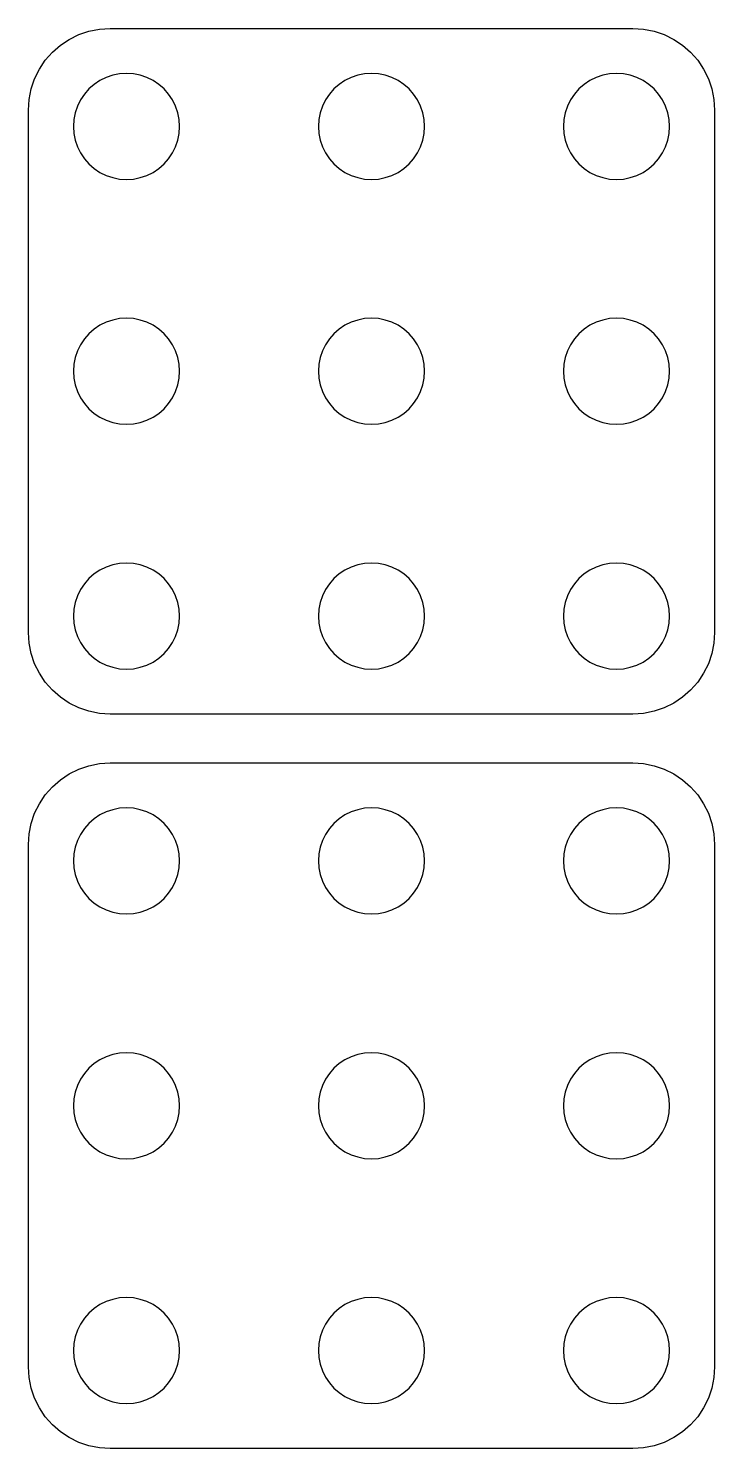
# Model space of a CAD drawing. Header units: metres. Extents: x -105 to 105, y -149 to 149.
# Drawn here: x -51 to -9, y -6 to 81 of the extents above; entities that cross this region are included whole.
import ezdxf

# ---------------------------------------------------------------- set-up
doc = ezdxf.new("R2010")
doc.units = ezdxf.units.M

msp = doc.modelspace()

# ---------------------------------------------------------------- linework, layer by layer
for p, q in [((-47.2991, 80.8346), (-46.6576, 80.9622)), ((-46.6576, 80.9622), (-46.005, 81.005)), ((-46.005, 81.005), (-13.995, 81.005)), ((-13.995, 81.005), (-13.3424, 80.9622)), ((-13.3424, 80.9622), (-12.7009, 80.8346)), ((-49.0488, 79.9718), (-48.505, 80.3351)), ((-48.505, 80.3351), (-47.9184, 80.6244)), ((-47.9184, 80.6244), (-47.2991, 80.8346)), ((-12.7009, 80.8346), (-12.0816, 80.6244)), ((-12.0816, 80.6244), (-11.495, 80.3351)), ((-11.495, 80.3351), (-10.9512, 79.9718)), ((-49.9718, 79.0488), (-49.5405, 79.5405)), ((-49.5405, 79.5405), (-49.0488, 79.9718)), ((-10.9512, 79.9718), (-10.4595, 79.5405)), ((-10.4595, 79.5405), (-10.0282, 79.0488)), ((-50.6244, 77.9184), (-50.3351, 78.505)), ((-50.3351, 78.505), (-49.9718, 79.0488)), ((-10.0282, 79.0488), (-9.66489, 78.505)), ((-9.66489, 78.505), (-9.37561, 77.9184)), ((-50.8346, 77.2991), (-50.6244, 77.9184)), ((-46.9785, 77.5784), (-47.2981, 77.2981)), ((-46.625, 77.8146), (-46.9785, 77.5784)), ((-46.2437, 78.0026), (-46.625, 77.8146)), ((-45.8412, 78.1393), (-46.2437, 78.0026)), ((-45.4242, 78.2222), (-45.8412, 78.1393)), ((-45, 78.25), (-45.4242, 78.2222)), ((-44.5758, 78.2222), (-45, 78.25)), ((-44.1588, 78.1393), (-44.5758, 78.2222)), ((-43.7563, 78.0026), (-44.1588, 78.1393)), ((-43.375, 77.8146), (-43.7563, 78.0026)), ((-43.0215, 77.5784), (-43.375, 77.8146)), ((-42.7019, 77.2981), (-43.0215, 77.5784)), ((-31.9785, 77.5784), (-32.2981, 77.2981)), ((-31.625, 77.8146), (-31.9785, 77.5784)), ((-31.2437, 78.0026), (-31.625, 77.8146)), ((-30.8412, 78.1393), (-31.2437, 78.0026)), ((-30.4242, 78.2222), (-30.8412, 78.1393)), ((-30, 78.25), (-30.4242, 78.2222)), ((-29.5758, 78.2222), (-30, 78.25)), ((-29.1588, 78.1393), (-29.5758, 78.2222)), ((-28.7563, 78.0026), (-29.1588, 78.1393)), ((-28.375, 77.8146), (-28.7563, 78.0026)), ((-28.0215, 77.5784), (-28.375, 77.8146)), ((-27.7019, 77.2981), (-28.0215, 77.5784)), ((-16.9785, 77.5784), (-17.2981, 77.2981)), ((-16.625, 77.8146), (-16.9785, 77.5784)), ((-16.2437, 78.0026), (-16.625, 77.8146)), ((-15.8412, 78.1393), (-16.2437, 78.0026)), ((-15.4242, 78.2222), (-15.8412, 78.1393)), ((-15, 78.25), (-15.4242, 78.2222)), ((-14.5758, 78.2222), (-15, 78.25)), ((-14.1588, 78.1393), (-14.5758, 78.2222)), ((-13.7563, 78.0026), (-14.1588, 78.1393)), ((-13.375, 77.8146), (-13.7563, 78.0026)), ((-13.0215, 77.5784), (-13.375, 77.8146)), ((-12.7019, 77.2981), (-13.0215, 77.5784)), ((-9.37561, 77.9184), (-9.16537, 77.2991)), ((-51.005, 76.005), (-50.9622, 76.6576)), ((-50.9622, 76.6576), (-50.8346, 77.2991)), ((-47.8146, 76.625), (-48.0026, 76.2437)), ((-47.5784, 76.9785), (-47.8146, 76.625)), ((-47.2981, 77.2981), (-47.5784, 76.9785)), ((-42.4216, 76.9785), (-42.7019, 77.2981)), ((-42.1854, 76.625), (-42.4216, 76.9785)), ((-41.9974, 76.2437), (-42.1854, 76.625)), ((-32.8146, 76.625), (-33.0026, 76.2437)), ((-32.5784, 76.9785), (-32.8146, 76.625)), ((-32.2981, 77.2981), (-32.5784, 76.9785)), ((-27.4216, 76.9785), (-27.7019, 77.2981)), ((-27.1854, 76.625), (-27.4216, 76.9785)), ((-26.9974, 76.2437), (-27.1854, 76.625)), ((-17.8146, 76.625), (-18.0026, 76.2437)), ((-17.5784, 76.9785), (-17.8146, 76.625)), ((-17.2981, 77.2981), (-17.5784, 76.9785)), ((-12.4216, 76.9785), (-12.7019, 77.2981)), ((-12.1854, 76.625), (-12.4216, 76.9785)), ((-11.9974, 76.2437), (-12.1854, 76.625)), ((-9.16537, 77.2991), (-9.03778, 76.6576)), ((-9.03778, 76.6576), (-8.99501, 76.005)), ((-51.005, 43.995), (-51.005, 76.005)), ((-48.1393, 75.8412), (-48.2222, 75.4242)), ((-48.0026, 76.2437), (-48.1393, 75.8412)), ((-41.8607, 75.8412), (-41.9974, 76.2437)), ((-41.7778, 75.4242), (-41.8607, 75.8412)), ((-33.1393, 75.8412), (-33.2222, 75.4242)), ((-33.0026, 76.2437), (-33.1393, 75.8412)), ((-26.8607, 75.8412), (-26.9974, 76.2437)), ((-26.7778, 75.4242), (-26.8607, 75.8412)), ((-18.1393, 75.8412), (-18.2222, 75.4242)), ((-18.0026, 76.2437), (-18.1393, 75.8412)), ((-11.8607, 75.8412), (-11.9974, 76.2437)), ((-11.7778, 75.4242), (-11.8607, 75.8412)), ((-8.99501, 76.005), (-8.99501, 43.995)), ((-48.2222, 75.4242), (-48.25, 75)), ((-48.25, 75), (-48.2222, 74.5758)), ((-41.75, 75), (-41.7778, 75.4242)), ((-41.7778, 74.5758), (-41.75, 75)), ((-33.2222, 75.4242), (-33.25, 75)), ((-33.25, 75), (-33.2222, 74.5758)), ((-26.75, 75), (-26.7778, 75.4242)), ((-26.7778, 74.5758), (-26.75, 75)), ((-18.2222, 75.4242), (-18.25, 75)), ((-18.25, 75), (-18.2222, 74.5758)), ((-11.75, 75), (-11.7778, 75.4242)), ((-11.7778, 74.5758), (-11.75, 75)), ((-48.2222, 74.5758), (-48.1393, 74.1588)), ((-48.1393, 74.1588), (-48.0026, 73.7563)), ((-41.9974, 73.7563), (-41.8607, 74.1588)), ((-41.8607, 74.1588), (-41.7778, 74.5758)), ((-33.2222, 74.5758), (-33.1393, 74.1588)), ((-33.1393, 74.1588), (-33.0026, 73.7563)), ((-26.9974, 73.7563), (-26.8607, 74.1588)), ((-26.8607, 74.1588), (-26.7778, 74.5758)), ((-18.2222, 74.5758), (-18.1393, 74.1588)), ((-18.1393, 74.1588), (-18.0026, 73.7563)), ((-11.9974, 73.7563), (-11.8607, 74.1588)), ((-11.8607, 74.1588), (-11.7778, 74.5758)), ((-48.0026, 73.7563), (-47.8146, 73.375)), ((-47.8146, 73.375), (-47.5784, 73.0215)), ((-42.4216, 73.0215), (-42.1854, 73.375)), ((-42.1854, 73.375), (-41.9974, 73.7563)), ((-33.0026, 73.7563), (-32.8146, 73.375)), ((-32.8146, 73.375), (-32.5784, 73.0215)), ((-27.4216, 73.0215), (-27.1854, 73.375)), ((-27.1854, 73.375), (-26.9974, 73.7563)), ((-18.0026, 73.7563), (-17.8146, 73.375)), ((-17.8146, 73.375), (-17.5784, 73.0215)), ((-12.4216, 73.0215), (-12.1854, 73.375)), ((-12.1854, 73.375), (-11.9974, 73.7563)), ((-47.5784, 73.0215), (-47.2981, 72.7019)), ((-47.2981, 72.7019), (-46.9785, 72.4216)), ((-46.9785, 72.4216), (-46.625, 72.1854)), ((-43.375, 72.1854), (-43.0215, 72.4216)), ((-43.0215, 72.4216), (-42.7019, 72.7019)), ((-42.7019, 72.7019), (-42.4216, 73.0215)), ((-32.5784, 73.0215), (-32.2981, 72.7019)), ((-32.2981, 72.7019), (-31.9785, 72.4216)), ((-31.9785, 72.4216), (-31.625, 72.1854)), ((-28.375, 72.1854), (-28.0215, 72.4216)), ((-28.0215, 72.4216), (-27.7019, 72.7019)), ((-27.7019, 72.7019), (-27.4216, 73.0215)), ((-17.5784, 73.0215), (-17.2981, 72.7019)), ((-17.2981, 72.7019), (-16.9785, 72.4216)), ((-16.9785, 72.4216), (-16.625, 72.1854)), ((-13.375, 72.1854), (-13.0215, 72.4216)), ((-13.0215, 72.4216), (-12.7019, 72.7019)), ((-12.7019, 72.7019), (-12.4216, 73.0215)), ((-46.625, 72.1854), (-46.2437, 71.9974)), ((-46.2437, 71.9974), (-45.8412, 71.8607)), ((-45.8412, 71.8607), (-45.4242, 71.7778)), ((-45.4242, 71.7778), (-45, 71.75)), ((-45, 71.75), (-44.5758, 71.7778)), ((-44.5758, 71.7778), (-44.1588, 71.8607)), ((-44.1588, 71.8607), (-43.7563, 71.9974)), ((-43.7563, 71.9974), (-43.375, 72.1854)), ((-31.625, 72.1854), (-31.2437, 71.9974)), ((-31.2437, 71.9974), (-30.8412, 71.8607)), ((-30.8412, 71.8607), (-30.4242, 71.7778)), ((-30.4242, 71.7778), (-30, 71.75)), ((-30, 71.75), (-29.5758, 71.7778)), ((-29.5758, 71.7778), (-29.1588, 71.8607)), ((-29.1588, 71.8607), (-28.7563, 71.9974)), ((-28.7563, 71.9974), (-28.375, 72.1854)), ((-16.625, 72.1854), (-16.2437, 71.9974)), ((-16.2437, 71.9974), (-15.8412, 71.8607)), ((-15.8412, 71.8607), (-15.4242, 71.7778)), ((-15.4242, 71.7778), (-15, 71.75)), ((-15, 71.75), (-14.5758, 71.7778)), ((-14.5758, 71.7778), (-14.1588, 71.8607)), ((-14.1588, 71.8607), (-13.7563, 71.9974)), ((-13.7563, 71.9974), (-13.375, 72.1854)), ((-46.625, 62.8146), (-46.9785, 62.5784)), ((-46.2437, 63.0026), (-46.625, 62.8146)), ((-45.8412, 63.1393), (-46.2437, 63.0026)), ((-45.4242, 63.2222), (-45.8412, 63.1393)), ((-45, 63.25), (-45.4242, 63.2222)), ((-44.5758, 63.2222), (-45, 63.25)), ((-44.1588, 63.1393), (-44.5758, 63.2222)), ((-43.7563, 63.0026), (-44.1588, 63.1393)), ((-43.375, 62.8146), (-43.7563, 63.0026)), ((-43.0215, 62.5784), (-43.375, 62.8146)), ((-31.625, 62.8146), (-31.9785, 62.5784)), ((-31.2437, 63.0026), (-31.625, 62.8146)), ((-30.8412, 63.1393), (-31.2437, 63.0026)), ((-30.4242, 63.2222), (-30.8412, 63.1393)), ((-30, 63.25), (-30.4242, 63.2222)), ((-29.5758, 63.2222), (-30, 63.25)), ((-29.1588, 63.1393), (-29.5758, 63.2222)), ((-28.7563, 63.0026), (-29.1588, 63.1393)), ((-28.375, 62.8146), (-28.7563, 63.0026)), ((-28.0215, 62.5784), (-28.375, 62.8146)), ((-16.625, 62.8146), (-16.9785, 62.5784)), ((-16.2437, 63.0026), (-16.625, 62.8146)), ((-15.8412, 63.1393), (-16.2437, 63.0026)), ((-15.4242, 63.2222), (-15.8412, 63.1393)), ((-15, 63.25), (-15.4242, 63.2222)), ((-14.5758, 63.2222), (-15, 63.25)), ((-14.1588, 63.1393), (-14.5758, 63.2222)), ((-13.7563, 63.0026), (-14.1588, 63.1393)), ((-13.375, 62.8146), (-13.7563, 63.0026)), ((-13.0215, 62.5784), (-13.375, 62.8146)), ((-47.5784, 61.9785), (-47.8146, 61.625)), ((-47.2981, 62.2981), (-47.5784, 61.9785)), ((-46.9785, 62.5784), (-47.2981, 62.2981)), ((-42.7019, 62.2981), (-43.0215, 62.5784)), ((-42.4216, 61.9785), (-42.7019, 62.2981)), ((-42.1854, 61.625), (-42.4216, 61.9785)), ((-32.5784, 61.9785), (-32.8146, 61.625)), ((-32.2981, 62.2981), (-32.5784, 61.9785)), ((-31.9785, 62.5784), (-32.2981, 62.2981)), ((-27.7019, 62.2981), (-28.0215, 62.5784)), ((-27.4216, 61.9785), (-27.7019, 62.2981)), ((-27.1854, 61.625), (-27.4216, 61.9785)), ((-17.5784, 61.9785), (-17.8146, 61.625)), ((-17.2981, 62.2981), (-17.5784, 61.9785)), ((-16.9785, 62.5784), (-17.2981, 62.2981)), ((-12.7019, 62.2981), (-13.0215, 62.5784)), ((-12.4216, 61.9785), (-12.7019, 62.2981)), ((-12.1854, 61.625), (-12.4216, 61.9785)), ((-48.0026, 61.2437), (-48.1393, 60.8412)), ((-47.8146, 61.625), (-48.0026, 61.2437)), ((-41.9974, 61.2437), (-42.1854, 61.625)), ((-41.8607, 60.8412), (-41.9974, 61.2437)), ((-33.0026, 61.2437), (-33.1393, 60.8412)), ((-32.8146, 61.625), (-33.0026, 61.2437)), ((-26.9974, 61.2437), (-27.1854, 61.625)), ((-26.8607, 60.8412), (-26.9974, 61.2437)), ((-18.0026, 61.2437), (-18.1393, 60.8412)), ((-17.8146, 61.625), (-18.0026, 61.2437)), ((-11.9974, 61.2437), (-12.1854, 61.625)), ((-11.8607, 60.8412), (-11.9974, 61.2437)), ((-48.2222, 60.4242), (-48.25, 60)), ((-48.1393, 60.8412), (-48.2222, 60.4242)), ((-41.7778, 60.4242), (-41.8607, 60.8412)), ((-41.75, 60), (-41.7778, 60.4242)), ((-33.2222, 60.4242), (-33.25, 60)), ((-33.1393, 60.8412), (-33.2222, 60.4242)), ((-26.7778, 60.4242), (-26.8607, 60.8412)), ((-26.75, 60), (-26.7778, 60.4242)), ((-18.2222, 60.4242), (-18.25, 60)), ((-18.1393, 60.8412), (-18.2222, 60.4242)), ((-11.7778, 60.4242), (-11.8607, 60.8412)), ((-11.75, 60), (-11.7778, 60.4242)), ((-48.25, 60), (-48.2222, 59.5758)), ((-48.2222, 59.5758), (-48.1393, 59.1588)), ((-41.8607, 59.1588), (-41.7778, 59.5758)), ((-41.7778, 59.5758), (-41.75, 60)), ((-33.25, 60), (-33.2222, 59.5758)), ((-33.2222, 59.5758), (-33.1393, 59.1588)), ((-26.8607, 59.1588), (-26.7778, 59.5758)), ((-26.7778, 59.5758), (-26.75, 60)), ((-18.25, 60), (-18.2222, 59.5758)), ((-18.2222, 59.5758), (-18.1393, 59.1588)), ((-11.8607, 59.1588), (-11.7778, 59.5758)), ((-11.7778, 59.5758), (-11.75, 60)), ((-48.1393, 59.1588), (-48.0026, 58.7563)), ((-48.0026, 58.7563), (-47.8146, 58.375)), ((-47.8146, 58.375), (-47.5784, 58.0215)), ((-42.4216, 58.0215), (-42.1854, 58.375)), ((-42.1854, 58.375), (-41.9974, 58.7563)), ((-41.9974, 58.7563), (-41.8607, 59.1588)), ((-33.1393, 59.1588), (-33.0026, 58.7563)), ((-33.0026, 58.7563), (-32.8146, 58.375)), ((-32.8146, 58.375), (-32.5784, 58.0215)), ((-27.4216, 58.0215), (-27.1854, 58.375)), ((-27.1854, 58.375), (-26.9974, 58.7563)), ((-26.9974, 58.7563), (-26.8607, 59.1588)), ((-18.1393, 59.1588), (-18.0026, 58.7563)), ((-18.0026, 58.7563), (-17.8146, 58.375)), ((-17.8146, 58.375), (-17.5784, 58.0215)), ((-12.4216, 58.0215), (-12.1854, 58.375)), ((-12.1854, 58.375), (-11.9974, 58.7563)), ((-11.9974, 58.7563), (-11.8607, 59.1588)), ((-47.5784, 58.0215), (-47.2981, 57.7019)), ((-47.2981, 57.7019), (-46.9785, 57.4216)), ((-43.0215, 57.4216), (-42.7019, 57.7019)), ((-42.7019, 57.7019), (-42.4216, 58.0215)), ((-32.5784, 58.0215), (-32.2981, 57.7019)), ((-32.2981, 57.7019), (-31.9785, 57.4216)), ((-28.0215, 57.4216), (-27.7019, 57.7019)), ((-27.7019, 57.7019), (-27.4216, 58.0215)), ((-17.5784, 58.0215), (-17.2981, 57.7019)), ((-17.2981, 57.7019), (-16.9785, 57.4216)), ((-13.0215, 57.4216), (-12.7019, 57.7019)), ((-12.7019, 57.7019), (-12.4216, 58.0215)), ((-46.9785, 57.4216), (-46.625, 57.1854)), ((-46.625, 57.1854), (-46.2437, 56.9974)), ((-46.2437, 56.9974), (-45.8412, 56.8607)), ((-45.8412, 56.8607), (-45.4242, 56.7778)), ((-45.4242, 56.7778), (-45, 56.75)), ((-45, 56.75), (-44.5758, 56.7778)), ((-44.5758, 56.7778), (-44.1588, 56.8607)), ((-44.1588, 56.8607), (-43.7563, 56.9974)), ((-43.7563, 56.9974), (-43.375, 57.1854)), ((-43.375, 57.1854), (-43.0215, 57.4216)), ((-31.9785, 57.4216), (-31.625, 57.1854)), ((-31.625, 57.1854), (-31.2437, 56.9974)), ((-31.2437, 56.9974), (-30.8412, 56.8607)), ((-30.8412, 56.8607), (-30.4242, 56.7778)), ((-30.4242, 56.7778), (-30, 56.75)), ((-30, 56.75), (-29.5758, 56.7778)), ((-29.5758, 56.7778), (-29.1588, 56.8607)), ((-29.1588, 56.8607), (-28.7563, 56.9974)), ((-28.7563, 56.9974), (-28.375, 57.1854)), ((-28.375, 57.1854), (-28.0215, 57.4216)), ((-16.9785, 57.4216), (-16.625, 57.1854)), ((-16.625, 57.1854), (-16.2437, 56.9974)), ((-16.2437, 56.9974), (-15.8412, 56.8607)), ((-15.8412, 56.8607), (-15.4242, 56.7778)), ((-15.4242, 56.7778), (-15, 56.75)), ((-15, 56.75), (-14.5758, 56.7778)), ((-14.5758, 56.7778), (-14.1588, 56.8607)), ((-14.1588, 56.8607), (-13.7563, 56.9974)), ((-13.7563, 56.9974), (-13.375, 57.1854)), ((-13.375, 57.1854), (-13.0215, 57.4216)), ((-46.2437, 48.0026), (-46.625, 47.8146)), ((-45.8412, 48.1393), (-46.2437, 48.0026)), ((-45.4242, 48.2222), (-45.8412, 48.1393)), ((-45, 48.25), (-45.4242, 48.2222)), ((-44.5758, 48.2222), (-45, 48.25)), ((-44.1588, 48.1393), (-44.5758, 48.2222)), ((-43.7563, 48.0026), (-44.1588, 48.1393)), ((-43.375, 47.8146), (-43.7563, 48.0026)), ((-31.2437, 48.0026), (-31.625, 47.8146)), ((-30.8412, 48.1393), (-31.2437, 48.0026)), ((-30.4242, 48.2222), (-30.8412, 48.1393)), ((-30, 48.25), (-30.4242, 48.2222)), ((-29.5758, 48.2222), (-30, 48.25)), ((-29.1588, 48.1393), (-29.5758, 48.2222)), ((-28.7563, 48.0026), (-29.1588, 48.1393)), ((-28.375, 47.8146), (-28.7563, 48.0026)), ((-16.2437, 48.0026), (-16.625, 47.8146)), ((-15.8412, 48.1393), (-16.2437, 48.0026)), ((-15.4242, 48.2222), (-15.8412, 48.1393)), ((-15, 48.25), (-15.4242, 48.2222)), ((-14.5758, 48.2222), (-15, 48.25)), ((-14.1588, 48.1393), (-14.5758, 48.2222)), ((-13.7563, 48.0026), (-14.1588, 48.1393)), ((-13.375, 47.8146), (-13.7563, 48.0026)), ((-47.2981, 47.2981), (-47.5784, 46.9785)), ((-46.9785, 47.5784), (-47.2981, 47.2981)), ((-46.625, 47.8146), (-46.9785, 47.5784)), ((-43.0215, 47.5784), (-43.375, 47.8146)), ((-42.7019, 47.2981), (-43.0215, 47.5784)), ((-42.4216, 46.9785), (-42.7019, 47.2981)), ((-32.2981, 47.2981), (-32.5784, 46.9785)), ((-31.9785, 47.5784), (-32.2981, 47.2981)), ((-31.625, 47.8146), (-31.9785, 47.5784)), ((-28.0215, 47.5784), (-28.375, 47.8146)), ((-27.7019, 47.2981), (-28.0215, 47.5784)), ((-27.4216, 46.9785), (-27.7019, 47.2981)), ((-17.2981, 47.2981), (-17.5784, 46.9785)), ((-16.9785, 47.5784), (-17.2981, 47.2981)), ((-16.625, 47.8146), (-16.9785, 47.5784)), ((-13.0215, 47.5784), (-13.375, 47.8146)), ((-12.7019, 47.2981), (-13.0215, 47.5784)), ((-12.4216, 46.9785), (-12.7019, 47.2981)), ((-48.0026, 46.2437), (-48.1393, 45.8412)), ((-47.8146, 46.625), (-48.0026, 46.2437)), ((-47.5784, 46.9785), (-47.8146, 46.625)), ((-42.1854, 46.625), (-42.4216, 46.9785)), ((-41.9974, 46.2437), (-42.1854, 46.625)), ((-41.8607, 45.8412), (-41.9974, 46.2437)), ((-33.0026, 46.2437), (-33.1393, 45.8412)), ((-32.8146, 46.625), (-33.0026, 46.2437)), ((-32.5784, 46.9785), (-32.8146, 46.625)), ((-27.1854, 46.625), (-27.4216, 46.9785)), ((-26.9974, 46.2437), (-27.1854, 46.625)), ((-26.8607, 45.8412), (-26.9974, 46.2437)), ((-18.0026, 46.2437), (-18.1393, 45.8412)), ((-17.8146, 46.625), (-18.0026, 46.2437)), ((-17.5784, 46.9785), (-17.8146, 46.625)), ((-12.1854, 46.625), (-12.4216, 46.9785)), ((-11.9974, 46.2437), (-12.1854, 46.625)), ((-11.8607, 45.8412), (-11.9974, 46.2437)), ((-48.2222, 45.4242), (-48.25, 45)), ((-48.1393, 45.8412), (-48.2222, 45.4242)), ((-41.7778, 45.4242), (-41.8607, 45.8412)), ((-41.75, 45), (-41.7778, 45.4242)), ((-33.2222, 45.4242), (-33.25, 45)), ((-33.1393, 45.8412), (-33.2222, 45.4242)), ((-26.7778, 45.4242), (-26.8607, 45.8412)), ((-26.75, 45), (-26.7778, 45.4242)), ((-18.2222, 45.4242), (-18.25, 45)), ((-18.1393, 45.8412), (-18.2222, 45.4242)), ((-11.7778, 45.4242), (-11.8607, 45.8412)), ((-11.75, 45), (-11.7778, 45.4242)), ((-48.25, 45), (-48.2222, 44.5758)), ((-48.2222, 44.5758), (-48.1393, 44.1588)), ((-41.8607, 44.1588), (-41.7778, 44.5758)), ((-41.7778, 44.5758), (-41.75, 45)), ((-33.25, 45), (-33.2222, 44.5758)), ((-33.2222, 44.5758), (-33.1393, 44.1588)), ((-26.8607, 44.1588), (-26.7778, 44.5758)), ((-26.7778, 44.5758), (-26.75, 45)), ((-18.25, 45), (-18.2222, 44.5758)), ((-18.2222, 44.5758), (-18.1393, 44.1588)), ((-11.8607, 44.1588), (-11.7778, 44.5758)), ((-11.7778, 44.5758), (-11.75, 45)), ((-50.9622, 43.3424), (-51.005, 43.995)), ((-48.1393, 44.1588), (-48.0026, 43.7563)), ((-48.0026, 43.7563), (-47.8146, 43.375)), ((-42.1854, 43.375), (-41.9974, 43.7563)), ((-41.9974, 43.7563), (-41.8607, 44.1588)), ((-33.1393, 44.1588), (-33.0026, 43.7563)), ((-33.0026, 43.7563), (-32.8146, 43.375)), ((-27.1854, 43.375), (-26.9974, 43.7563)), ((-26.9974, 43.7563), (-26.8607, 44.1588)), ((-18.1393, 44.1588), (-18.0026, 43.7563)), ((-18.0026, 43.7563), (-17.8146, 43.375)), ((-12.1854, 43.375), (-11.9974, 43.7563)), ((-11.9974, 43.7563), (-11.8607, 44.1588)), ((-8.99501, 43.995), (-9.03778, 43.3424)), ((-50.8346, 42.7009), (-50.9622, 43.3424)), ((-50.6244, 42.0816), (-50.8346, 42.7009)), ((-47.8146, 43.375), (-47.5784, 43.0215)), ((-47.5784, 43.0215), (-47.2981, 42.7019)), ((-47.2981, 42.7019), (-46.9785, 42.4216)), ((-43.0215, 42.4216), (-42.7019, 42.7019)), ((-42.7019, 42.7019), (-42.4216, 43.0215)), ((-42.4216, 43.0215), (-42.1854, 43.375)), ((-32.8146, 43.375), (-32.5784, 43.0215)), ((-32.5784, 43.0215), (-32.2981, 42.7019)), ((-32.2981, 42.7019), (-31.9785, 42.4216)), ((-28.0215, 42.4216), (-27.7019, 42.7019)), ((-27.7019, 42.7019), (-27.4216, 43.0215)), ((-27.4216, 43.0215), (-27.1854, 43.375)), ((-17.8146, 43.375), (-17.5784, 43.0215)), ((-17.5784, 43.0215), (-17.2981, 42.7019)), ((-17.2981, 42.7019), (-16.9785, 42.4216)), ((-13.0215, 42.4216), (-12.7019, 42.7019)), ((-12.7019, 42.7019), (-12.4216, 43.0215)), ((-12.4216, 43.0215), (-12.1854, 43.375)), ((-9.16537, 42.7009), (-9.37561, 42.0816)), ((-9.03778, 43.3424), (-9.16537, 42.7009)), ((-50.3351, 41.495), (-50.6244, 42.0816)), ((-46.9785, 42.4216), (-46.625, 42.1854)), ((-46.625, 42.1854), (-46.2437, 41.9974)), ((-46.2437, 41.9974), (-45.8412, 41.8607)), ((-45.8412, 41.8607), (-45.4242, 41.7778)), ((-45.4242, 41.7778), (-45, 41.75)), ((-45, 41.75), (-44.5758, 41.7778)), ((-44.5758, 41.7778), (-44.1588, 41.8607)), ((-44.1588, 41.8607), (-43.7563, 41.9974)), ((-43.7563, 41.9974), (-43.375, 42.1854)), ((-43.375, 42.1854), (-43.0215, 42.4216)), ((-31.9785, 42.4216), (-31.625, 42.1854)), ((-31.625, 42.1854), (-31.2437, 41.9974)), ((-31.2437, 41.9974), (-30.8412, 41.8607)), ((-30.8412, 41.8607), (-30.4242, 41.7778)), ((-30.4242, 41.7778), (-30, 41.75)), ((-30, 41.75), (-29.5758, 41.7778)), ((-29.5758, 41.7778), (-29.1588, 41.8607)), ((-29.1588, 41.8607), (-28.7563, 41.9974)), ((-28.7563, 41.9974), (-28.375, 42.1854)), ((-28.375, 42.1854), (-28.0215, 42.4216)), ((-16.9785, 42.4216), (-16.625, 42.1854)), ((-16.625, 42.1854), (-16.2437, 41.9974)), ((-16.2437, 41.9974), (-15.8412, 41.8607)), ((-15.8412, 41.8607), (-15.4242, 41.7778)), ((-15.4242, 41.7778), (-15, 41.75)), ((-15, 41.75), (-14.5758, 41.7778)), ((-14.5758, 41.7778), (-14.1588, 41.8607)), ((-14.1588, 41.8607), (-13.7563, 41.9974)), ((-13.7563, 41.9974), (-13.375, 42.1854)), ((-13.375, 42.1854), (-13.0215, 42.4216)), ((-9.37561, 42.0816), (-9.66489, 41.495)), ((-49.9718, 40.9512), (-50.3351, 41.495)), ((-49.5405, 40.4595), (-49.9718, 40.9512)), ((-10.0282, 40.9512), (-10.4595, 40.4595)), ((-9.66489, 41.495), (-10.0282, 40.9512)), ((-49.0488, 40.0282), (-49.5405, 40.4595)), ((-48.505, 39.6649), (-49.0488, 40.0282)), ((-10.9512, 40.0282), (-11.495, 39.6649)), ((-10.4595, 40.4595), (-10.9512, 40.0282)), ((-47.9184, 39.3756), (-48.505, 39.6649)), ((-47.2991, 39.1654), (-47.9184, 39.3756)), ((-46.6576, 39.0378), (-47.2991, 39.1654)), ((-12.7009, 39.1654), (-13.3424, 39.0378)), ((-12.0816, 39.3756), (-12.7009, 39.1654)), ((-11.495, 39.6649), (-12.0816, 39.3756)), ((-46.005, 38.995), (-46.6576, 39.0378)), ((-13.995, 38.995), (-46.005, 38.995)), ((-13.3424, 39.0378), (-13.995, 38.995)), ((-47.9184, 35.6244), (-47.2991, 35.8346)), ((-47.2991, 35.8346), (-46.6576, 35.9622)), ((-46.6576, 35.9622), (-46.005, 36.005)), ((-46.005, 36.005), (-13.995, 36.005)), ((-13.995, 36.005), (-13.3424, 35.9622)), ((-13.3424, 35.9622), (-12.7009, 35.8346)), ((-12.7009, 35.8346), (-12.0816, 35.6244)), ((-49.5405, 34.5405), (-49.0488, 34.9718)), ((-49.0488, 34.9718), (-48.505, 35.3351)), ((-48.505, 35.3351), (-47.9184, 35.6244)), ((-12.0816, 35.6244), (-11.495, 35.3351)), ((-11.495, 35.3351), (-10.9512, 34.9718)), ((-10.9512, 34.9718), (-10.4595, 34.5405)), ((-50.3351, 33.505), (-49.9718, 34.0488)), ((-49.9718, 34.0488), (-49.5405, 34.5405)), ((-10.4595, 34.5405), (-10.0282, 34.0488)), ((-10.0282, 34.0488), (-9.66489, 33.505)), ((-50.6244, 32.9184), (-50.3351, 33.505)), ((-45.8412, 33.1393), (-46.2437, 33.0026)), ((-45.4242, 33.2222), (-45.8412, 33.1393)), ((-45, 33.25), (-45.4242, 33.2222)), ((-44.5758, 33.2222), (-45, 33.25)), ((-44.1588, 33.1393), (-44.5758, 33.2222)), ((-43.7563, 33.0026), (-44.1588, 33.1393)), ((-30.8412, 33.1393), (-31.2437, 33.0026)), ((-30.4242, 33.2222), (-30.8412, 33.1393)), ((-30, 33.25), (-30.4242, 33.2222)), ((-29.5758, 33.2222), (-30, 33.25)), ((-29.1588, 33.1393), (-29.5758, 33.2222)), ((-28.7563, 33.0026), (-29.1588, 33.1393)), ((-15.8412, 33.1393), (-16.2437, 33.0026)), ((-15.4242, 33.2222), (-15.8412, 33.1393)), ((-15, 33.25), (-15.4242, 33.2222)), ((-14.5758, 33.2222), (-15, 33.25)), ((-14.1588, 33.1393), (-14.5758, 33.2222)), ((-13.7563, 33.0026), (-14.1588, 33.1393)), ((-9.66489, 33.505), (-9.37561, 32.9184)), ((-50.9622, 31.6576), (-50.8346, 32.2991)), ((-50.8346, 32.2991), (-50.6244, 32.9184)), ((-47.2981, 32.2981), (-47.5784, 31.9785)), ((-46.9785, 32.5784), (-47.2981, 32.2981)), ((-46.625, 32.8146), (-46.9785, 32.5784)), ((-46.2437, 33.0026), (-46.625, 32.8146)), ((-43.375, 32.8146), (-43.7563, 33.0026)), ((-43.0215, 32.5784), (-43.375, 32.8146)), ((-42.7019, 32.2981), (-43.0215, 32.5784)), ((-42.4216, 31.9785), (-42.7019, 32.2981)), ((-32.2981, 32.2981), (-32.5784, 31.9785)), ((-31.9785, 32.5784), (-32.2981, 32.2981)), ((-31.625, 32.8146), (-31.9785, 32.5784)), ((-31.2437, 33.0026), (-31.625, 32.8146)), ((-28.375, 32.8146), (-28.7563, 33.0026)), ((-28.0215, 32.5784), (-28.375, 32.8146)), ((-27.7019, 32.2981), (-28.0215, 32.5784)), ((-27.4216, 31.9785), (-27.7019, 32.2981)), ((-17.2981, 32.2981), (-17.5784, 31.9785)), ((-16.9785, 32.5784), (-17.2981, 32.2981)), ((-16.625, 32.8146), (-16.9785, 32.5784)), ((-16.2437, 33.0026), (-16.625, 32.8146)), ((-13.375, 32.8146), (-13.7563, 33.0026)), ((-13.0215, 32.5784), (-13.375, 32.8146)), ((-12.7019, 32.2981), (-13.0215, 32.5784)), ((-12.4216, 31.9785), (-12.7019, 32.2981)), ((-9.37561, 32.9184), (-9.16537, 32.2991)), ((-9.16537, 32.2991), (-9.03778, 31.6576)), ((-51.005, 31.005), (-50.9622, 31.6576)), ((-47.8146, 31.625), (-48.0026, 31.2437)), ((-47.5784, 31.9785), (-47.8146, 31.625)), ((-42.1854, 31.625), (-42.4216, 31.9785)), ((-41.9974, 31.2437), (-42.1854, 31.625)), ((-32.8146, 31.625), (-33.0026, 31.2437)), ((-32.5784, 31.9785), (-32.8146, 31.625)), ((-27.1854, 31.625), (-27.4216, 31.9785)), ((-26.9974, 31.2437), (-27.1854, 31.625)), ((-17.8146, 31.625), (-18.0026, 31.2437)), ((-17.5784, 31.9785), (-17.8146, 31.625)), ((-12.1854, 31.625), (-12.4216, 31.9785)), ((-11.9974, 31.2437), (-12.1854, 31.625)), ((-9.03778, 31.6576), (-8.99501, 31.005)), ((-51.005, -1.00499), (-51.005, 31.005)), ((-48.1393, 30.8412), (-48.2222, 30.4242)), ((-48.0026, 31.2437), (-48.1393, 30.8412)), ((-41.8607, 30.8412), (-41.9974, 31.2437)), ((-41.7778, 30.4242), (-41.8607, 30.8412)), ((-33.1393, 30.8412), (-33.2222, 30.4242)), ((-33.0026, 31.2437), (-33.1393, 30.8412)), ((-26.8607, 30.8412), (-26.9974, 31.2437)), ((-26.7778, 30.4242), (-26.8607, 30.8412)), ((-18.1393, 30.8412), (-18.2222, 30.4242)), ((-18.0026, 31.2437), (-18.1393, 30.8412)), ((-11.8607, 30.8412), (-11.9974, 31.2437)), ((-11.7778, 30.4242), (-11.8607, 30.8412)), ((-8.99501, 31.005), (-8.99501, -1.00499)), ((-48.2222, 30.4242), (-48.25, 30)), ((-48.25, 30), (-48.2222, 29.5758)), ((-41.75, 30), (-41.7778, 30.4242)), ((-41.7778, 29.5758), (-41.75, 30)), ((-33.2222, 30.4242), (-33.25, 30)), ((-33.25, 30), (-33.2222, 29.5758)), ((-26.75, 30), (-26.7778, 30.4242)), ((-26.7778, 29.5758), (-26.75, 30)), ((-18.2222, 30.4242), (-18.25, 30)), ((-18.25, 30), (-18.2222, 29.5758)), ((-11.75, 30), (-11.7778, 30.4242)), ((-11.7778, 29.5758), (-11.75, 30)), ((-48.2222, 29.5758), (-48.1393, 29.1588)), ((-48.1393, 29.1588), (-48.0026, 28.7563)), ((-48.0026, 28.7563), (-47.8146, 28.375)), ((-42.1854, 28.375), (-41.9974, 28.7563)), ((-41.9974, 28.7563), (-41.8607, 29.1588)), ((-41.8607, 29.1588), (-41.7778, 29.5758)), ((-33.2222, 29.5758), (-33.1393, 29.1588)), ((-33.1393, 29.1588), (-33.0026, 28.7563)), ((-33.0026, 28.7563), (-32.8146, 28.375)), ((-27.1854, 28.375), (-26.9974, 28.7563)), ((-26.9974, 28.7563), (-26.8607, 29.1588)), ((-26.8607, 29.1588), (-26.7778, 29.5758)), ((-18.2222, 29.5758), (-18.1393, 29.1588)), ((-18.1393, 29.1588), (-18.0026, 28.7563)), ((-18.0026, 28.7563), (-17.8146, 28.375)), ((-12.1854, 28.375), (-11.9974, 28.7563)), ((-11.9974, 28.7563), (-11.8607, 29.1588)), ((-11.8607, 29.1588), (-11.7778, 29.5758)), ((-47.8146, 28.375), (-47.5784, 28.0215)), ((-47.5784, 28.0215), (-47.2981, 27.7019)), ((-42.7019, 27.7019), (-42.4216, 28.0215)), ((-42.4216, 28.0215), (-42.1854, 28.375)), ((-32.8146, 28.375), (-32.5784, 28.0215)), ((-32.5784, 28.0215), (-32.2981, 27.7019)), ((-27.7019, 27.7019), (-27.4216, 28.0215)), ((-27.4216, 28.0215), (-27.1854, 28.375)), ((-17.8146, 28.375), (-17.5784, 28.0215)), ((-17.5784, 28.0215), (-17.2981, 27.7019)), ((-12.7019, 27.7019), (-12.4216, 28.0215)), ((-12.4216, 28.0215), (-12.1854, 28.375)), ((-47.2981, 27.7019), (-46.9785, 27.4216)), ((-46.9785, 27.4216), (-46.625, 27.1854)), ((-46.625, 27.1854), (-46.2437, 26.9974)), ((-46.2437, 26.9974), (-45.8412, 26.8607)), ((-44.1588, 26.8607), (-43.7563, 26.9974)), ((-43.7563, 26.9974), (-43.375, 27.1854)), ((-43.375, 27.1854), (-43.0215, 27.4216)), ((-43.0215, 27.4216), (-42.7019, 27.7019)), ((-32.2981, 27.7019), (-31.9785, 27.4216)), ((-31.9785, 27.4216), (-31.625, 27.1854)), ((-31.625, 27.1854), (-31.2437, 26.9974)), ((-31.2437, 26.9974), (-30.8412, 26.8607)), ((-29.1588, 26.8607), (-28.7563, 26.9974)), ((-28.7563, 26.9974), (-28.375, 27.1854)), ((-28.375, 27.1854), (-28.0215, 27.4216)), ((-28.0215, 27.4216), (-27.7019, 27.7019)), ((-17.2981, 27.7019), (-16.9785, 27.4216)), ((-16.9785, 27.4216), (-16.625, 27.1854)), ((-16.625, 27.1854), (-16.2437, 26.9974)), ((-16.2437, 26.9974), (-15.8412, 26.8607)), ((-14.1588, 26.8607), (-13.7563, 26.9974)), ((-13.7563, 26.9974), (-13.375, 27.1854)), ((-13.375, 27.1854), (-13.0215, 27.4216)), ((-13.0215, 27.4216), (-12.7019, 27.7019)), ((-45.8412, 26.8607), (-45.4242, 26.7778)), ((-45.4242, 26.7778), (-45, 26.75)), ((-45, 26.75), (-44.5758, 26.7778)), ((-44.5758, 26.7778), (-44.1588, 26.8607)), ((-30.8412, 26.8607), (-30.4242, 26.7778)), ((-30.4242, 26.7778), (-30, 26.75)), ((-30, 26.75), (-29.5758, 26.7778)), ((-29.5758, 26.7778), (-29.1588, 26.8607)), ((-15.8412, 26.8607), (-15.4242, 26.7778)), ((-15.4242, 26.7778), (-15, 26.75)), ((-15, 26.75), (-14.5758, 26.7778)), ((-14.5758, 26.7778), (-14.1588, 26.8607)), ((-46.9785, 17.5784), (-47.2981, 17.2981)), ((-46.625, 17.8146), (-46.9785, 17.5784)), ((-46.2437, 18.0026), (-46.625, 17.8146)), ((-45.8412, 18.1393), (-46.2437, 18.0026)), ((-45.4242, 18.2222), (-45.8412, 18.1393)), ((-45, 18.25), (-45.4242, 18.2222)), ((-44.5758, 18.2222), (-45, 18.25)), ((-44.1588, 18.1393), (-44.5758, 18.2222)), ((-43.7563, 18.0026), (-44.1588, 18.1393)), ((-43.375, 17.8146), (-43.7563, 18.0026)), ((-43.0215, 17.5784), (-43.375, 17.8146)), ((-42.7019, 17.2981), (-43.0215, 17.5784)), ((-31.9785, 17.5784), (-32.2981, 17.2981)), ((-31.625, 17.8146), (-31.9785, 17.5784)), ((-31.2437, 18.0026), (-31.625, 17.8146)), ((-30.8412, 18.1393), (-31.2437, 18.0026)), ((-30.4242, 18.2222), (-30.8412, 18.1393)), ((-30, 18.25), (-30.4242, 18.2222)), ((-29.5758, 18.2222), (-30, 18.25)), ((-29.1588, 18.1393), (-29.5758, 18.2222)), ((-28.7563, 18.0026), (-29.1588, 18.1393)), ((-28.375, 17.8146), (-28.7563, 18.0026)), ((-28.0215, 17.5784), (-28.375, 17.8146)), ((-27.7019, 17.2981), (-28.0215, 17.5784)), ((-16.9785, 17.5784), (-17.2981, 17.2981)), ((-16.625, 17.8146), (-16.9785, 17.5784)), ((-16.2437, 18.0026), (-16.625, 17.8146)), ((-15.8412, 18.1393), (-16.2437, 18.0026)), ((-15.4242, 18.2222), (-15.8412, 18.1393)), ((-15, 18.25), (-15.4242, 18.2222)), ((-14.5758, 18.2222), (-15, 18.25)), ((-14.1588, 18.1393), (-14.5758, 18.2222)), ((-13.7563, 18.0026), (-14.1588, 18.1393)), ((-13.375, 17.8146), (-13.7563, 18.0026)), ((-13.0215, 17.5784), (-13.375, 17.8146)), ((-12.7019, 17.2981), (-13.0215, 17.5784)), ((-47.8146, 16.625), (-48.0026, 16.2437)), ((-47.5784, 16.9785), (-47.8146, 16.625)), ((-47.2981, 17.2981), (-47.5784, 16.9785)), ((-42.4216, 16.9785), (-42.7019, 17.2981)), ((-42.1854, 16.625), (-42.4216, 16.9785)), ((-41.9974, 16.2437), (-42.1854, 16.625)), ((-32.8146, 16.625), (-33.0026, 16.2437)), ((-32.5784, 16.9785), (-32.8146, 16.625)), ((-32.2981, 17.2981), (-32.5784, 16.9785)), ((-27.4216, 16.9785), (-27.7019, 17.2981)), ((-27.1854, 16.625), (-27.4216, 16.9785)), ((-26.9974, 16.2437), (-27.1854, 16.625)), ((-17.8146, 16.625), (-18.0026, 16.2437)), ((-17.5784, 16.9785), (-17.8146, 16.625)), ((-17.2981, 17.2981), (-17.5784, 16.9785)), ((-12.4216, 16.9785), (-12.7019, 17.2981)), ((-12.1854, 16.625), (-12.4216, 16.9785)), ((-11.9974, 16.2437), (-12.1854, 16.625)), ((-48.1393, 15.8412), (-48.2222, 15.4242)), ((-48.0026, 16.2437), (-48.1393, 15.8412)), ((-41.8607, 15.8412), (-41.9974, 16.2437)), ((-41.7778, 15.4242), (-41.8607, 15.8412)), ((-33.1393, 15.8412), (-33.2222, 15.4242)), ((-33.0026, 16.2437), (-33.1393, 15.8412)), ((-26.8607, 15.8412), (-26.9974, 16.2437)), ((-26.7778, 15.4242), (-26.8607, 15.8412)), ((-18.1393, 15.8412), (-18.2222, 15.4242)), ((-18.0026, 16.2437), (-18.1393, 15.8412)), ((-11.8607, 15.8412), (-11.9974, 16.2437)), ((-11.7778, 15.4242), (-11.8607, 15.8412)), ((-48.2222, 15.4242), (-48.25, 15)), ((-48.25, 15), (-48.2222, 14.5758)), ((-41.75, 15), (-41.7778, 15.4242)), ((-41.7778, 14.5758), (-41.75, 15)), ((-33.2222, 15.4242), (-33.25, 15)), ((-33.25, 15), (-33.2222, 14.5758)), ((-26.75, 15), (-26.7778, 15.4242)), ((-26.7778, 14.5758), (-26.75, 15)), ((-18.2222, 15.4242), (-18.25, 15)), ((-18.25, 15), (-18.2222, 14.5758)), ((-11.75, 15), (-11.7778, 15.4242)), ((-11.7778, 14.5758), (-11.75, 15)), ((-48.2222, 14.5758), (-48.1393, 14.1588)), ((-48.1393, 14.1588), (-48.0026, 13.7563)), ((-41.9974, 13.7563), (-41.8607, 14.1588)), ((-41.8607, 14.1588), (-41.7778, 14.5758)), ((-33.2222, 14.5758), (-33.1393, 14.1588)), ((-33.1393, 14.1588), (-33.0026, 13.7563)), ((-26.9974, 13.7563), (-26.8607, 14.1588)), ((-26.8607, 14.1588), (-26.7778, 14.5758)), ((-18.2222, 14.5758), (-18.1393, 14.1588)), ((-18.1393, 14.1588), (-18.0026, 13.7563)), ((-11.9974, 13.7563), (-11.8607, 14.1588)), ((-11.8607, 14.1588), (-11.7778, 14.5758)), ((-48.0026, 13.7563), (-47.8146, 13.375)), ((-47.8146, 13.375), (-47.5784, 13.0215)), ((-42.4216, 13.0215), (-42.1854, 13.375)), ((-42.1854, 13.375), (-41.9974, 13.7563)), ((-33.0026, 13.7563), (-32.8146, 13.375)), ((-32.8146, 13.375), (-32.5784, 13.0215)), ((-27.4216, 13.0215), (-27.1854, 13.375)), ((-27.1854, 13.375), (-26.9974, 13.7563)), ((-18.0026, 13.7563), (-17.8146, 13.375)), ((-17.8146, 13.375), (-17.5784, 13.0215)), ((-12.4216, 13.0215), (-12.1854, 13.375)), ((-12.1854, 13.375), (-11.9974, 13.7563)), ((-47.5784, 13.0215), (-47.2981, 12.7019)), ((-47.2981, 12.7019), (-46.9785, 12.4216)), ((-46.9785, 12.4216), (-46.625, 12.1854)), ((-46.625, 12.1854), (-46.2437, 11.9974)), ((-43.7563, 11.9974), (-43.375, 12.1854)), ((-43.375, 12.1854), (-43.0215, 12.4216)), ((-43.0215, 12.4216), (-42.7019, 12.7019)), ((-42.7019, 12.7019), (-42.4216, 13.0215)), ((-32.5784, 13.0215), (-32.2981, 12.7019)), ((-32.2981, 12.7019), (-31.9785, 12.4216)), ((-31.9785, 12.4216), (-31.625, 12.1854)), ((-31.625, 12.1854), (-31.2437, 11.9974)), ((-28.7563, 11.9974), (-28.375, 12.1854)), ((-28.375, 12.1854), (-28.0215, 12.4216)), ((-28.0215, 12.4216), (-27.7019, 12.7019)), ((-27.7019, 12.7019), (-27.4216, 13.0215)), ((-17.5784, 13.0215), (-17.2981, 12.7019)), ((-17.2981, 12.7019), (-16.9785, 12.4216)), ((-16.9785, 12.4216), (-16.625, 12.1854)), ((-16.625, 12.1854), (-16.2437, 11.9974)), ((-13.7563, 11.9974), (-13.375, 12.1854)), ((-13.375, 12.1854), (-13.0215, 12.4216)), ((-13.0215, 12.4216), (-12.7019, 12.7019)), ((-12.7019, 12.7019), (-12.4216, 13.0215)), ((-46.2437, 11.9974), (-45.8412, 11.8607)), ((-45.8412, 11.8607), (-45.4242, 11.7778)), ((-45.4242, 11.7778), (-45, 11.75)), ((-45, 11.75), (-44.5758, 11.7778)), ((-44.5758, 11.7778), (-44.1588, 11.8607)), ((-44.1588, 11.8607), (-43.7563, 11.9974)), ((-31.2437, 11.9974), (-30.8412, 11.8607)), ((-30.8412, 11.8607), (-30.4242, 11.7778)), ((-30.4242, 11.7778), (-30, 11.75)), ((-30, 11.75), (-29.5758, 11.7778)), ((-29.5758, 11.7778), (-29.1588, 11.8607)), ((-29.1588, 11.8607), (-28.7563, 11.9974)), ((-16.2437, 11.9974), (-15.8412, 11.8607)), ((-15.8412, 11.8607), (-15.4242, 11.7778)), ((-15.4242, 11.7778), (-15, 11.75)), ((-15, 11.75), (-14.5758, 11.7778)), ((-14.5758, 11.7778), (-14.1588, 11.8607)), ((-14.1588, 11.8607), (-13.7563, 11.9974)), ((-46.625, 2.81458), (-46.9785, 2.57838)), ((-46.2437, 3.00261), (-46.625, 2.81458)), ((-45.8412, 3.13925), (-46.2437, 3.00261)), ((-45.4242, 3.22218), (-45.8412, 3.13925)), ((-45, 3.25), (-45.4242, 3.22218)), ((-44.5758, 3.22218), (-45, 3.25)), ((-44.1588, 3.13925), (-44.5758, 3.22218)), ((-43.7563, 3.00261), (-44.1588, 3.13925)), ((-43.375, 2.81458), (-43.7563, 3.00261)), ((-43.0215, 2.57838), (-43.375, 2.81458)), ((-31.625, 2.81458), (-31.9785, 2.57838)), ((-31.2437, 3.00261), (-31.625, 2.81458)), ((-30.8412, 3.13925), (-31.2437, 3.00261)), ((-30.4242, 3.22218), (-30.8412, 3.13925)), ((-30, 3.25), (-30.4242, 3.22218)), ((-29.5758, 3.22218), (-30, 3.25)), ((-29.1588, 3.13925), (-29.5758, 3.22218)), ((-28.7563, 3.00261), (-29.1588, 3.13925)), ((-28.375, 2.81458), (-28.7563, 3.00261)), ((-28.0215, 2.57838), (-28.375, 2.81458)), ((-16.625, 2.81458), (-16.9785, 2.57838)), ((-16.2437, 3.00261), (-16.625, 2.81458)), ((-15.8412, 3.13925), (-16.2437, 3.00261)), ((-15.4242, 3.22218), (-15.8412, 3.13925)), ((-15, 3.25), (-15.4242, 3.22218)), ((-14.5758, 3.22218), (-15, 3.25)), ((-14.1588, 3.13925), (-14.5758, 3.22218)), ((-13.7563, 3.00261), (-14.1588, 3.13925)), ((-13.375, 2.81458), (-13.7563, 3.00261)), ((-13.0215, 2.57838), (-13.375, 2.81458)), ((-47.5784, 1.97847), (-47.8146, 1.625)), ((-47.2981, 2.2981), (-47.5784, 1.97847)), ((-46.9785, 2.57838), (-47.2981, 2.2981)), ((-42.7019, 2.2981), (-43.0215, 2.57838)), ((-42.4216, 1.97847), (-42.7019, 2.2981)), ((-42.1854, 1.625), (-42.4216, 1.97847)), ((-32.5784, 1.97847), (-32.8146, 1.625)), ((-32.2981, 2.2981), (-32.5784, 1.97847)), ((-31.9785, 2.57838), (-32.2981, 2.2981)), ((-27.7019, 2.2981), (-28.0215, 2.57838)), ((-27.4216, 1.97847), (-27.7019, 2.2981)), ((-27.1854, 1.625), (-27.4216, 1.97847)), ((-17.5784, 1.97847), (-17.8146, 1.625)), ((-17.2981, 2.2981), (-17.5784, 1.97847)), ((-16.9785, 2.57838), (-17.2981, 2.2981)), ((-12.7019, 2.2981), (-13.0215, 2.57838)), ((-12.4216, 1.97847), (-12.7019, 2.2981)), ((-12.1854, 1.625), (-12.4216, 1.97847)), ((-48.0026, 1.24371), (-48.1393, 0.84116)), ((-47.8146, 1.625), (-48.0026, 1.24371)), ((-41.9974, 1.24371), (-42.1854, 1.625)), ((-41.8607, 0.84116), (-41.9974, 1.24371)), ((-33.0026, 1.24371), (-33.1393, 0.84116)), ((-32.8146, 1.625), (-33.0026, 1.24371)), ((-26.9974, 1.24371), (-27.1854, 1.625)), ((-26.8607, 0.84116), (-26.9974, 1.24371)), ((-18.0026, 1.24371), (-18.1393, 0.84116)), ((-17.8146, 1.625), (-18.0026, 1.24371)), ((-11.9974, 1.24371), (-12.1854, 1.625)), ((-11.8607, 0.84116), (-11.9974, 1.24371)), ((-48.2222, 0.42421), (-48.25, 0)), ((-48.25, 0), (-48.2222, -0.42421)), ((-48.1393, 0.84116), (-48.2222, 0.42421)), ((-41.7778, 0.42421), (-41.8607, 0.84116)), ((-41.75, 0), (-41.7778, 0.42421)), ((-41.7778, -0.42421), (-41.75, 0)), ((-33.2222, 0.42421), (-33.25, 0)), ((-33.25, 0), (-33.2222, -0.42421)), ((-33.1393, 0.84116), (-33.2222, 0.42421)), ((-26.7778, 0.42421), (-26.8607, 0.84116)), ((-26.75, 0), (-26.7778, 0.42421)), ((-26.7778, -0.42421), (-26.75, 0)), ((-18.2222, 0.42421), (-18.25, 0)), ((-18.25, 0), (-18.2222, -0.42421)), ((-18.1393, 0.84116), (-18.2222, 0.42421)), ((-11.7778, 0.42421), (-11.8607, 0.84116)), ((-11.75, 0), (-11.7778, 0.42421)), ((-11.7778, -0.42421), (-11.75, 0)), ((-48.2222, -0.42421), (-48.1393, -0.84116)), ((-48.1393, -0.84116), (-48.0026, -1.24371)), ((-41.9974, -1.24371), (-41.8607, -0.84116)), ((-41.8607, -0.84116), (-41.7778, -0.42421)), ((-33.2222, -0.42421), (-33.1393, -0.84116)), ((-33.1393, -0.84116), (-33.0026, -1.24371)), ((-26.9974, -1.24371), (-26.8607, -0.84116)), ((-26.8607, -0.84116), (-26.7778, -0.42421)), ((-18.2222, -0.42421), (-18.1393, -0.84116)), ((-18.1393, -0.84116), (-18.0026, -1.24371)), ((-11.9974, -1.24371), (-11.8607, -0.84116)), ((-11.8607, -0.84116), (-11.7778, -0.42421)), ((-50.9622, -1.65762), (-51.005, -1.00499)), ((-50.8346, -2.29909), (-50.9622, -1.65762)), ((-48.0026, -1.24371), (-47.8146, -1.625)), ((-47.8146, -1.625), (-47.5784, -1.97847)), ((-42.4216, -1.97847), (-42.1854, -1.625)), ((-42.1854, -1.625), (-41.9974, -1.24371)), ((-33.0026, -1.24371), (-32.8146, -1.625)), ((-32.8146, -1.625), (-32.5784, -1.97847)), ((-27.4216, -1.97847), (-27.1854, -1.625)), ((-27.1854, -1.625), (-26.9974, -1.24371)), ((-18.0026, -1.24371), (-17.8146, -1.625)), ((-17.8146, -1.625), (-17.5784, -1.97847)), ((-12.4216, -1.97847), (-12.1854, -1.625)), ((-12.1854, -1.625), (-11.9974, -1.24371)), ((-9.03778, -1.65762), (-9.16537, -2.29909)), ((-8.99501, -1.00499), (-9.03778, -1.65762)), ((-50.6244, -2.91841), (-50.8346, -2.29909)), ((-47.5784, -1.97847), (-47.2981, -2.2981)), ((-47.2981, -2.2981), (-46.9785, -2.57838)), ((-46.9785, -2.57838), (-46.625, -2.81458)), ((-43.375, -2.81458), (-43.0215, -2.57838)), ((-43.0215, -2.57838), (-42.7019, -2.2981)), ((-42.7019, -2.2981), (-42.4216, -1.97847)), ((-32.5784, -1.97847), (-32.2981, -2.2981)), ((-32.2981, -2.2981), (-31.9785, -2.57838)), ((-31.9785, -2.57838), (-31.625, -2.81458)), ((-28.375, -2.81458), (-28.0215, -2.57838)), ((-28.0215, -2.57838), (-27.7019, -2.2981)), ((-27.7019, -2.2981), (-27.4216, -1.97847)), ((-17.5784, -1.97847), (-17.2981, -2.2981)), ((-17.2981, -2.2981), (-16.9785, -2.57838)), ((-16.9785, -2.57838), (-16.625, -2.81458)), ((-13.375, -2.81458), (-13.0215, -2.57838)), ((-13.0215, -2.57838), (-12.7019, -2.2981)), ((-12.7019, -2.2981), (-12.4216, -1.97847)), ((-9.16537, -2.29909), (-9.37561, -2.91841)), ((-50.3351, -3.50499), (-50.6244, -2.91841)), ((-46.625, -2.81458), (-46.2437, -3.00259)), ((-46.2437, -3.00259), (-45.8412, -3.13925)), ((-45.8412, -3.13925), (-45.4242, -3.22218)), ((-45.4242, -3.22218), (-45, -3.25)), ((-45, -3.25), (-44.5758, -3.22218)), ((-44.5758, -3.22218), (-44.1588, -3.13925)), ((-44.1588, -3.13925), (-43.7563, -3.00259)), ((-43.7563, -3.00259), (-43.375, -2.81458)), ((-31.625, -2.81458), (-31.2437, -3.00259)), ((-31.2437, -3.00259), (-30.8412, -3.13925)), ((-30.8412, -3.13925), (-30.4242, -3.22218)), ((-30.4242, -3.22218), (-30, -3.25)), ((-30, -3.25), (-29.5758, -3.22218)), ((-29.5758, -3.22218), (-29.1588, -3.13925)), ((-29.1588, -3.13925), (-28.7563, -3.00259)), ((-28.7563, -3.00259), (-28.375, -2.81458)), ((-16.625, -2.81458), (-16.2437, -3.00259)), ((-16.2437, -3.00259), (-15.8412, -3.13925)), ((-15.8412, -3.13925), (-15.4242, -3.22218)), ((-15.4242, -3.22218), (-15, -3.25)), ((-15, -3.25), (-14.5758, -3.22218)), ((-14.5758, -3.22218), (-14.1588, -3.13925)), ((-14.1588, -3.13925), (-13.7563, -3.00259)), ((-13.7563, -3.00259), (-13.375, -2.81458)), ((-9.37561, -2.91841), (-9.66489, -3.50499)), ((-49.9718, -4.0488), (-50.3351, -3.50499)), ((-49.5405, -4.54053), (-49.9718, -4.0488)), ((-10.0282, -4.0488), (-10.4595, -4.54053)), ((-9.66489, -3.50499), (-10.0282, -4.0488)), ((-49.0488, -4.97176), (-49.5405, -4.54053)), ((-48.505, -5.33511), (-49.0488, -4.97176)), ((-10.9512, -4.97176), (-11.495, -5.33511)), ((-10.4595, -4.54053), (-10.9512, -4.97176)), ((-47.9184, -5.62439), (-48.505, -5.33511)), ((-47.2991, -5.83463), (-47.9184, -5.62439)), ((-46.6576, -5.96222), (-47.2991, -5.83463)), ((-46.005, -6.00499), (-46.6576, -5.96222)), ((-13.995, -6.00499), (-46.005, -6.00499)), ((-13.3424, -5.96222), (-13.995, -6.00499)), ((-12.7009, -5.83463), (-13.3424, -5.96222)), ((-12.0816, -5.62439), (-12.7009, -5.83463)), ((-11.495, -5.33511), (-12.0816, -5.62439))]:
    msp.add_line(p, q)

doc.saveas('drawing.dxf')
